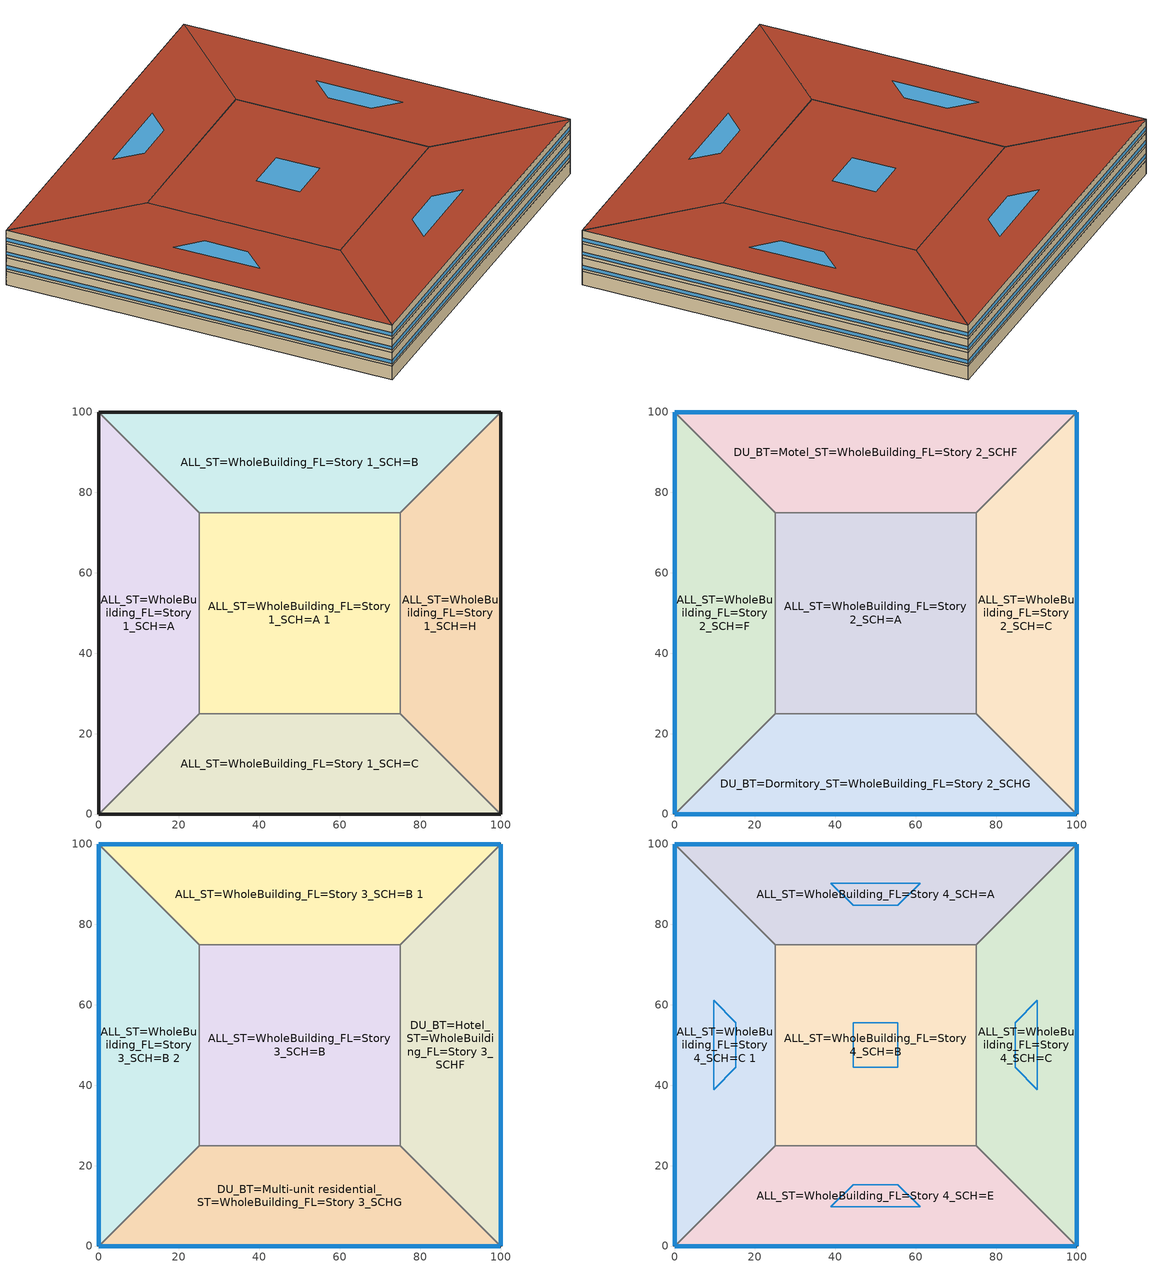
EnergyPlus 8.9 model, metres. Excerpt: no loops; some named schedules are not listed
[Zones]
ALL_ST=WholeBuilding_FL=Story 1_SCH=A
 floor ground (BTAP-Grnd-Floor-Mass:U-0.757): 0,0 0,100 25,75 25,25 z0
 wall ground (BTAP-Grnd-Wall-Mass:U-0.284): 0,100 0,0 z0:3.8
 wall to ALL_ST=WholeBuilding_FL=Story 1_SCH=B (BTAP-Int-Wall): 25,75 0,100 z0:3.8
 wall to ALL_ST=WholeBuilding_FL=Story 1_SCH=A 1 (BTAP-Int-Wall): 25,25 25,75 z0:3.8
 wall to ALL_ST=WholeBuilding_FL=Story 1_SCH=C (BTAP-Int-Wall): 0,0 25,25 z0:3.8
ALL_ST=WholeBuilding_FL=Story 1_SCH=A 1
 floor ground (BTAP-Grnd-Floor-Mass:U-0.757): 25,25 25,75 75,75 75,25 z0
 wall to ALL_ST=WholeBuilding_FL=Story 1_SCH=B (BTAP-Int-Wall): 75,75 25,75 z0:3.8
 wall to ALL_ST=WholeBuilding_FL=Story 1_SCH=H (BTAP-Int-Wall): 75,25 75,75 z0:3.8
 wall to ALL_ST=WholeBuilding_FL=Story 1_SCH=C (BTAP-Int-Wall): 25,25 75,25 z0:3.8
ALL_ST=WholeBuilding_FL=Story 1_SCH=B
 floor ground (BTAP-Grnd-Floor-Mass:U-0.757): 0,100 100,100 75,75 25,75 z0
 wall ground (BTAP-Grnd-Wall-Mass:U-0.284): 100,100 0,100 z0:3.8
 wall to ALL_ST=WholeBuilding_FL=Story 1_SCH=H (BTAP-Int-Wall): 75,75 100,100 z0:3.8
ALL_ST=WholeBuilding_FL=Story 1_SCH=C
 floor ground (BTAP-Grnd-Floor-Mass:U-0.757): 100,0 0,0 25,25 75,25 z0
 wall ground (BTAP-Grnd-Wall-Mass:U-0.284): 0,0 100,0 z0:3.8
 wall to ALL_ST=WholeBuilding_FL=Story 1_SCH=H (BTAP-Int-Wall): 100,0 75,25 z0:3.8
ALL_ST=WholeBuilding_FL=Story 1_SCH=H
 floor ground (BTAP-Grnd-Floor-Mass:U-0.757): 100,100 100,0 75,25 75,75 z0
 wall ground (BTAP-Grnd-Wall-Mass:U-0.284): 100,0 100,100 z0:3.8
ALL_ST=WholeBuilding_FL=Story 2_SCH=A
 floor to ALL_ST=WholeBuilding_FL=Story 1_SCH=A 1 (BTAP-Int-Floor): 25,25 25,75 75,75 75,25 z3.8
 wall to ALL_ST=WholeBuilding_FL=Story 2_SCH=F (BTAP-Int-Wall): 25,75 25,25 z3.8:7.6
 wall to DU_BT=Motel_ST=WholeBuilding_FL=Story 2_SCHF (BTAP-Int-Wall): 75,75 25,75 z3.8:7.6
 wall to ALL_ST=WholeBuilding_FL=Story 2_SCH=C (BTAP-Int-Wall): 75,25 75,75 z3.8:7.6
 wall to DU_BT=Dormitory_ST=WholeBuilding_FL=Story 2_SCHG (BTAP-Int-Wall): 25,25 75,25 z3.8:7.6
ALL_ST=WholeBuilding_FL=Story 2_SCH=C
 floor to ALL_ST=WholeBuilding_FL=Story 1_SCH=H (BTAP-Int-Floor): 100,100 100,0 75,25 75,75 z3.8
 wall outside (BTAP-Ext-Wall-Mass:U-0.21): 100,0 100,100 z3.8:7.6
 wall to DU_BT=Dormitory_ST=WholeBuilding_FL=Story 2_SCHG (BTAP-Int-Wall): 75,25 100,0 z3.8:7.6
 wall to DU_BT=Motel_ST=WholeBuilding_FL=Story 2_SCHF (BTAP-Int-Wall): 100,100 75,75 z3.8:7.6
 window (BTAP-Ext-FixedWindow:U=0.220 SHGC=0.600): 100,0.03 100,99.97 z4.56:5.51
ALL_ST=WholeBuilding_FL=Story 2_SCH=F
 floor to ALL_ST=WholeBuilding_FL=Story 1_SCH=A (BTAP-Int-Floor): 0,0 0,100 25,75 25,25 z3.8
 wall outside (BTAP-Ext-Wall-Mass:U-0.21): 0,100 0,0 z3.8:7.6
 wall to DU_BT=Motel_ST=WholeBuilding_FL=Story 2_SCHF (BTAP-Int-Wall): 25,75 0,100 z3.8:7.6
 wall to DU_BT=Dormitory_ST=WholeBuilding_FL=Story 2_SCHG (BTAP-Int-Wall): 0,0 25,25 z3.8:7.6
 window (BTAP-Ext-FixedWindow:U=0.220 SHGC=0.600): 0,99.97 0,0.03 z4.56:5.51
DU_BT=Dormitory_ST=WholeBuilding_FL=Story 2_SCHG
 floor to ALL_ST=WholeBuilding_FL=Story 1_SCH=C (BTAP-Int-Floor): 100,0 0,0 25,25 75,25 z3.8
 wall outside (BTAP-Ext-Wall-Mass:U-0.21): 0,0 100,0 z3.8:7.6
 window (BTAP-Ext-FixedWindow:U=0.220 SHGC=0.600): 0.03,0 99.97,0 z4.56:5.51
DU_BT=Motel_ST=WholeBuilding_FL=Story 2_SCHF
 floor to ALL_ST=WholeBuilding_FL=Story 1_SCH=B (BTAP-Int-Floor): 0,100 100,100 75,75 25,75 z3.8
 wall outside (BTAP-Ext-Wall-Mass:U-0.21): 100,100 0,100 z3.8:7.6
 window (BTAP-Ext-FixedWindow:U=0.220 SHGC=0.600): 99.97,100 0.03,100 z4.56:5.51
ALL_ST=WholeBuilding_FL=Story 3_SCH=B
 floor to ALL_ST=WholeBuilding_FL=Story 2_SCH=A (BTAP-Int-Floor): 25,25 25,75 75,75 75,25 z7.6
 wall to ALL_ST=WholeBuilding_FL=Story 3_SCH=B 2 (BTAP-Int-Wall): 25,75 25,25 z7.6:11.4
 wall to ALL_ST=WholeBuilding_FL=Story 3_SCH=B 1 (BTAP-Int-Wall): 75,75 25,75 z7.6:11.4
 wall to DU_BT=Hotel_ST=WholeBuilding_FL=Story 3_SCHF (BTAP-Int-Wall): 75,25 75,75 z7.6:11.4
 wall to DU_BT=Multi-unit residential_ST=WholeBuilding_FL=Story 3_SCHG (BTAP-Int-Wall): 25,25 75,25 z7.6:11.4
ALL_ST=WholeBuilding_FL=Story 3_SCH=B 1
 floor to DU_BT=Motel_ST=WholeBuilding_FL=Story 2_SCHF (BTAP-Int-Floor): 0,100 100,100 75,75 25,75 z7.6
 wall outside (BTAP-Ext-Wall-Mass:U-0.21): 100,100 0,100 z7.6:11.4
 wall to DU_BT=Hotel_ST=WholeBuilding_FL=Story 3_SCHF (BTAP-Int-Wall): 75,75 100,100 z7.6:11.4
 wall to ALL_ST=WholeBuilding_FL=Story 3_SCH=B 2 (BTAP-Int-Wall): 0,100 25,75 z7.6:11.4
 window (BTAP-Ext-FixedWindow:U=0.220 SHGC=0.600): 99.97,100 0.03,100 z8.36:9.31
ALL_ST=WholeBuilding_FL=Story 3_SCH=B 2
 floor to ALL_ST=WholeBuilding_FL=Story 2_SCH=F (BTAP-Int-Floor): 0,0 0,100 25,75 25,25 z7.6
 wall outside (BTAP-Ext-Wall-Mass:U-0.21): 0,100 0,0 z7.6:11.4
 wall to DU_BT=Multi-unit residential_ST=WholeBuilding_FL=Story 3_SCHG (BTAP-Int-Wall): 0,0 25,25 z7.6:11.4
 window (BTAP-Ext-FixedWindow:U=0.220 SHGC=0.600): 0,99.97 0,0.03 z8.36:9.31
DU_BT=Hotel_ST=WholeBuilding_FL=Story 3_SCHF
 floor to ALL_ST=WholeBuilding_FL=Story 2_SCH=C (BTAP-Int-Floor): 100,100 100,0 75,25 75,75 z7.6
 wall outside (BTAP-Ext-Wall-Mass:U-0.21): 100,0 100,100 z7.6:11.4
 wall to DU_BT=Multi-unit residential_ST=WholeBuilding_FL=Story 3_SCHG (BTAP-Int-Wall): 75,25 100,0 z7.6:11.4
 window (BTAP-Ext-FixedWindow:U=0.220 SHGC=0.600): 100,0.03 100,99.97 z8.36:9.31
DU_BT=Multi-unit residential_ST=WholeBuilding_FL=Story 3_SCHG
 floor to DU_BT=Dormitory_ST=WholeBuilding_FL=Story 2_SCHG (BTAP-Int-Floor): 100,0 0,0 25,25 75,25 z7.6
 wall outside (BTAP-Ext-Wall-Mass:U-0.21): 0,0 100,0 z7.6:11.4
 window (BTAP-Ext-FixedWindow:U=0.220 SHGC=0.600): 0.03,0 99.97,0 z8.36:9.31
ALL_ST=WholeBuilding_FL=Story 4_SCH=A
 floor to ALL_ST=WholeBuilding_FL=Story 3_SCH=B 1 (BTAP-Int-Floor): 0,100 100,100 75,75 25,75 z11.4
 wall outside (BTAP-Ext-Wall-Mass:U-0.21): 100,100 0,100 z11.4:15.2
 wall to ALL_ST=WholeBuilding_FL=Story 4_SCH=B (BTAP-Int-Wall): 25,75 75,75 z11.4:15.2
 wall to ALL_ST=WholeBuilding_FL=Story 4_SCH=C 1 (BTAP-Int-Wall): 0,100 25,75 z11.4:15.2
 wall to ALL_ST=WholeBuilding_FL=Story 4_SCH=C (BTAP-Int-Wall): 75,75 100,100 z11.4:15.2
 window (BTAP-Ext-FixedWindow:U=0.220 SHGC=0.600): 99.97,100 0.03,100 z12.16:13.11
 roof outside (BTAP-Ext-Roof-Metal:U-0.162): 25,75 75,75 100,100 0,100 z15.2
 skylight (BTAP-Ext-Skylights:U=0.220 SHGC=0.600): 44.41,84.7 55.59,84.7 61.18,90.3 38.82,90.3 z15.2
ALL_ST=WholeBuilding_FL=Story 4_SCH=B
 floor to ALL_ST=WholeBuilding_FL=Story 3_SCH=B (BTAP-Int-Floor): 25,25 25,75 75,75 75,25 z11.4
 wall to ALL_ST=WholeBuilding_FL=Story 4_SCH=C 1 (BTAP-Int-Wall): 25,75 25,25 z11.4:15.2
 wall to ALL_ST=WholeBuilding_FL=Story 4_SCH=C (BTAP-Int-Wall): 75,25 75,75 z11.4:15.2
 wall to ALL_ST=WholeBuilding_FL=Story 4_SCH=E (BTAP-Int-Wall): 25,25 75,25 z11.4:15.2
 roof outside (BTAP-Ext-Roof-Metal:U-0.162): 75,25 75,75 25,75 25,25 z15.2
 skylight (BTAP-Ext-Skylights:U=0.220 SHGC=0.600): 55.59,44.41 55.59,55.59 44.41,55.59 44.41,44.41 z15.2
ALL_ST=WholeBuilding_FL=Story 4_SCH=C
 floor to DU_BT=Hotel_ST=WholeBuilding_FL=Story 3_SCHF (BTAP-Int-Floor): 100,100 100,0 75,25 75,75 z11.4
 wall outside (BTAP-Ext-Wall-Mass:U-0.21): 100,0 100,100 z11.4:15.2
 wall to ALL_ST=WholeBuilding_FL=Story 4_SCH=E (BTAP-Int-Wall): 75,25 100,0 z11.4:15.2
 window (BTAP-Ext-FixedWindow:U=0.220 SHGC=0.600): 100,0.03 100,99.97 z12.16:13.11
 roof outside (BTAP-Ext-Roof-Metal:U-0.162): 75,75 75,25 100,0 100,100 z15.2
 skylight (BTAP-Ext-Skylights:U=0.220 SHGC=0.600): 84.7,55.59 84.7,44.41 90.3,38.82 90.3,61.18 z15.2
ALL_ST=WholeBuilding_FL=Story 4_SCH=C 1
 floor to ALL_ST=WholeBuilding_FL=Story 3_SCH=B 2 (BTAP-Int-Floor): 0,0 0,100 25,75 25,25 z11.4
 wall outside (BTAP-Ext-Wall-Mass:U-0.21): 0,100 0,0 z11.4:15.2
 wall to ALL_ST=WholeBuilding_FL=Story 4_SCH=E (BTAP-Int-Wall): 0,0 25,25 z11.4:15.2
 window (BTAP-Ext-FixedWindow:U=0.220 SHGC=0.600): 0,99.97 0,0.03 z12.16:13.11
 roof outside (BTAP-Ext-Roof-Metal:U-0.162): 25,25 25,75 0,100 0,0 z15.2
 skylight (BTAP-Ext-Skylights:U=0.220 SHGC=0.600): 15.3,44.41 15.3,55.59 9.7,61.18 9.7,38.82 z15.2
ALL_ST=WholeBuilding_FL=Story 4_SCH=E
 floor to DU_BT=Multi-unit residential_ST=WholeBuilding_FL=Story 3_SCHG (BTAP-Int-Floor): 100,0 0,0 25,25 75,25 z11.4
 wall outside (BTAP-Ext-Wall-Mass:U-0.21): 0,0 100,0 z11.4:15.2
 window (BTAP-Ext-FixedWindow:U=0.220 SHGC=0.600): 0.03,0 99.97,0 z12.16:13.11
 roof outside (BTAP-Ext-Roof-Metal:U-0.162): 75,25 25,25 0,0 100,0 z15.2
 skylight (BTAP-Ext-Skylights:U=0.220 SHGC=0.600): 55.59,15.3 44.41,15.3 38.82,9.7 61.18,9.7 z15.2
[Building]
Building 1
[Site:Location]
Fort McMurray AP_AB_CAN: Latitude {deg}=56.653; Longitude {deg}=-111.223; Time Zone {hr}=-7; Elevation {m}=369.1
[Site:GroundTemperature:BuildingSurface]
19.527, 19.502, 19.536, 19.598, 20.002, 21.64, 22.225, 22.375, 21.449, 20.121, 19.802, 19.633
[Site:WaterMainsTemperature]
Calculation Method=Correlation; Annual Average Outdoor Air Temperature {C}=1.875; Maximum Difference In Monthly Average Outdoor Air Temperatures {deltaC}=34.4
[SizingPeriod:DesignDay] Day of Month=21; Dry-Bulb Temperature Range Modifier Type=DefaultMultipliers; Humidity Condition Type=Wetbulb; Barometric Pressure {Pa}=96969; Rain Indicator=No; Snow Indicator=No; Daylight Saving Time Indicator=No
Name | Month | Day Type | Maximum Dry-Bulb Temperature {C} | Daily Dry-Bulb Temperature Range {deltaC} | Wetbulb or DewPoint at Maximum Dry-Bulb {C} | Wind Speed {m/s} | Wind Direction {deg} | Solar Model Indicator | ASHRAE Clear Sky Optical Depth for Beam Irradiance (taub) | ASHRAE Clear Sky Optical Depth for Diffuse Irradiance (taud) | Sky Clearness
Fort McMurray AP Ann Clg .4% Condns DB=>MWB | 7 | SummerDesignDay | 28.9 | 12.4 | 17.8 | 3.7 | 250 | ASHRAETau | 0.377 | 2.403
Fort McMurray AP Ann Htg 99.6% Condns DB | 1 | WinterDesignDay | -36.2 | 0 | -36.2 | 1 | 90 | ASHRAEClearSky |  |  | 0
[Material] Thermal Absorptance=0.9
Name | Roughness | Thickness {m} | Conductivity {W/m-K} | Density {kg/m3} | Specific Heat {J/kg-K} | Solar Absorptance | Visible Absorptance
1/2IN Gypsum 1 | Smooth | 0.0127 | 0.16 | 784.9 | 830 | 0.4 | 0.4
100mm Normalweight concrete floor 1 | MediumSmooth | 0.1016 | 2.31 | 2322 | 832 | 0.7 | 0.7
1IN Stucco 1 | Smooth | 0.0253 | 0.6918 | 1858 | 837 | 0.7 | 0.92
6 in. Normalweight Concrete Floor 1; 6 in. Normalweight Concrete Floor 2 | MediumRough | 0.1524 | 2.31 | 2322 | 832 | 0.7 | 0.7
8IN CONCRETE HW RefBldg 1 | Rough | 0.2032 | 1.311 | 2240 | 836.8 | 0.7 | 0.7
G01 13mm gypsum board 1 | Smooth | 0.0127 | 0.16 | 800 | 1090 | 0.7 | 0.5
Metal Roof Surface 1 | Smooth | 0.0008 | 45.28 | 7824 | 500 | 0.7 | 0.7
[Material:NoMass] Roughness=Smooth; Thermal Absorptance=0.9; Solar Absorptance=0.7
Name | Thermal Resistance {m2-K/W} | Visible Absorptance
Typical Carpet Pad | 0.21648 | 0.8
Typical Carpet Pad 2 | 1.25503 | 0.8
Typical Carpet Pad 3 | 3.45515 | 0.8
Typical Insulation 2 | 4.49096 | 0.7
Typical Insulation 3 | 6.17282 | 0.7
[WindowMaterial:SimpleGlazingSystem]
SimpleGlazing:U=0.220 SHGC=0.600: U-Factor {W/m2-K}=2.2; Solar Heat Gain Coefficient=0.6; Visible Transmittance=0.21
[Construction]
BTAP-Ext-FixedWindow:U=0.220 SHGC=0.600; BTAP-Ext-Skylights:U=0.220 SHGC=0.600: SimpleGlazing:U=0.220 SHGC=0.600
BTAP-Ext-Roof-Metal:U-0.162: Metal Roof Surface 1, Typical Insulation 3
BTAP-Ext-Wall-Mass:U-0.21: 1IN Stucco 1, 8IN CONCRETE HW RefBldg 1, Typical Insulation 2, 1/2IN Gypsum 1
BTAP-Grnd-Floor-Mass:U-0.757: 6 in. Normalweight Concrete Floor 1, Typical Carpet Pad 2
BTAP-Grnd-Wall-Mass:U-0.284: 6 in. Normalweight Concrete Floor 2, Typical Carpet Pad 3
BTAP-Int-Floor: 100mm Normalweight concrete floor 1, Typical Carpet Pad
BTAP-Int-Wall: G01 13mm gypsum board 1, G01 13mm gypsum board 1
[Zone]
ALL_ST=WholeBuilding_FL=Story 1_SCH=A; ALL_ST=WholeBuilding_FL=Story 1_SCH=A 1; ALL_ST=WholeBuilding_FL=Story 1_SCH=B; ALL_ST=WholeBuilding_FL=Story 1_SCH=C; ALL_ST=WholeBuilding_FL=Story 1_SCH=H; ALL_ST=WholeBuilding_FL=Story 2_SCH=A; ALL_ST=WholeBuilding_FL=Story 2_SCH=C; ALL_ST=WholeBuilding_FL=Story 2_SCH=F; ALL_ST=WholeBuilding_FL=Story 3_SCH=B; ALL_ST=WholeBuilding_FL=Story 3_SCH=B 1; ALL_ST=WholeBuilding_FL=Story 3_SCH=B 2; ALL_ST=WholeBuilding_FL=Story 4_SCH=A; ALL_ST=WholeBuilding_FL=Story 4_SCH=B; ALL_ST=WholeBuilding_FL=Story 4_SCH=C; ALL_ST=WholeBuilding_FL=Story 4_SCH=C 1; ALL_ST=WholeBuilding_FL=Story 4_SCH=E; DU_BT=Dormitory_ST=WholeBuilding_FL=Story 2_SCHG; DU_BT=Hotel_ST=WholeBuilding_FL=Story 3_SCHF; DU_BT=Motel_ST=WholeBuilding_FL=Story 2_SCHF; DU_BT=Multi-unit residential_ST=WholeBuilding_FL=Story 3_SCHG
[ZoneInfiltration:DesignFlowRate] Schedule=Always On Discrete; Design Flow Rate Calculation Method=Flow/ExteriorArea; Flow per Exterior Surface Area {m3/s-m2}=0.00025; Constant Term Coefficient=0; Temperature Term Coefficient=0; Velocity Term Coefficient=0.224; Velocity Squared Term Coefficient=0
Name | Zone or ZoneList
WholeBuilding-Museum Infiltration | ALL_ST=WholeBuilding_FL=Story 2_SCH=C
WholeBuilding-Fire station Infiltration | ALL_ST=WholeBuilding_FL=Story 2_SCH=F
WholeBuilding-Dining - cafeteria Infiltration | ALL_ST=WholeBuilding_FL=Story 3_SCH=B 1
WholeBuilding-Dining - family Infiltration | ALL_ST=WholeBuilding_FL=Story 3_SCH=B 2
WholeBuilding-Courthouse Infiltration | ALL_ST=WholeBuilding_FL=Story 4_SCH=A
WholeBuilding-Gymnasium Infiltration | ALL_ST=WholeBuilding_FL=Story 4_SCH=B
WholeBuilding-Convention centre Infiltration | ALL_ST=WholeBuilding_FL=Story 4_SCH=C
WholeBuilding-Motion picture theatre Infiltration | ALL_ST=WholeBuilding_FL=Story 4_SCH=C 1
WholeBuilding-Automotive facility Infiltration | ALL_ST=WholeBuilding_FL=Story 4_SCH=E
WholeBuilding-Dormitory Infiltration | DU_BT=Dormitory_ST=WholeBuilding_FL=Story 2_SCHG
WholeBuilding-Hotel Infiltration | DU_BT=Hotel_ST=WholeBuilding_FL=Story 3_SCHF
WholeBuilding-Motel Infiltration | DU_BT=Motel_ST=WholeBuilding_FL=Story 2_SCHF
WholeBuilding-Multi-unit residential Infiltration | DU_BT=Multi-unit residential_ST=WholeBuilding_FL=Story 3_SCHG
[AvailabilityManager:NightCycle] Applicability Schedule=Always On Discrete; Control Type=CycleOnAny; Thermostat Tolerance {deltaC}=1; Cycling Run Time Control Type=FixedRunTime; Cycling Run Time {s}=3600
Name | Fan Schedule
Availability Manager Night Cycle 1 | Sys_1_Make-up air unit Occ Sch
Availability Manager Night Cycle 2 | Sys_1_Make-up air unit 1 Occ Sch
Availability Manager Night Cycle 3 | Sys_1_Make-up air unit 2 Occ Sch
Availability Manager Night Cycle 4 | Sys_2_Make-up air unit Occ Sch
Availability Manager Night Cycle 5 | Sys_2_Make-up air unit 1 Occ Sch
Availability Manager Night Cycle 6 | Sys_3_PSZ ALL_ST=WholeBuilding_FL=Story 1_SCH=A 1 Occ Sch
Availability Manager Night Cycle 7 | Sys_3_PSZ ALL_ST=WholeBuilding_FL=Story 1_SCH=H Occ Sch
Availability Manager Night Cycle 8 | Sys_3_PSZ ALL_ST=WholeBuilding_FL=Story 3_SCH=B Occ Sch
Availability Manager Night Cycle 9 | Sys_3_PSZ ALL_ST=WholeBuilding_FL=Story 3_SCH=B 1 Occ Sch
Availability Manager Night Cycle 10 | Sys_3_PSZ ALL_ST=WholeBuilding_FL=Story 3_SCH=B 2 Occ Sch
Availability Manager Night Cycle 11 | Sys_3_PSZ ALL_ST=WholeBuilding_FL=Story 4_SCH=A Occ Sch
Availability Manager Night Cycle 12 | Sys_3_PSZ ALL_ST=WholeBuilding_FL=Story 4_SCH=C Occ Sch
Availability Manager Night Cycle 13 | Sys_3_PSZ ALL_ST=WholeBuilding_FL=Story 4_SCH=C 1 Occ Sch
Availability Manager Night Cycle 14 | Sys_3_PSZ DU_BT=Dormitory_ST=WholeBuilding_FL=Story 2_SCHG Occ Sch
Availability Manager Night Cycle 15 | Sys_4_PSZ_ALL_ST=WholeBuilding_FL=Story 2_SCH=F Occ Sch
Availability Manager Night Cycle 16 | Sys_4_PSZ_ALL_ST=WholeBuilding_FL=Story 4_SCH=E Occ Sch
Availability Manager Night Cycle 17 | Sys_6_VAV with Reheat Occ Sch
Availability Manager Night Cycle 18 | Sys_6_VAV with Reheat 1 Occ Sch
Availability Manager Night Cycle 19 | Sys_6_VAV with Reheat 2 Occ Sch
[AvailabilityManager:Scheduled] Schedule=Always On Discrete
Air Loop HVAC Outdoor Air System 2 Availability Manager; Air Loop HVAC Outdoor Air System 3 Availability Manager; Air Loop HVAC Outdoor Air System 4 Availability Manager; Air Loop HVAC Outdoor Air System 18 Availability Manager; Air Loop HVAC Outdoor Air System 19 Availability Manager; Air Loop HVAC Outdoor Air System 13 Availability Manager; Air Loop HVAC Outdoor Air System 12 Availability Manager; Air Loop HVAC Outdoor Air System 9 Availability Manager; Air Loop HVAC Outdoor Air System 10 Availability Manager; Air Loop HVAC Outdoor Air System 11 Availability Manager; Air Loop HVAC Outdoor Air System 8 Availability Manager; Air Loop HVAC Outdoor Air System 7 Availability Manager; Air Loop HVAC Outdoor Air System 14 Availability Manager; Air Loop HVAC Outdoor Air System 1 Availability Manager; Air Loop HVAC Outdoor Air System 6 Availability Manager; Air Loop HVAC Outdoor Air System 5 Availability Manager; Air Loop HVAC Outdoor Air System 15 Availability Manager; Air Loop HVAC Outdoor Air System 16 Availability Manager; Air Loop HVAC Outdoor Air System 17 Availability Manager
[Schedule:Day:Interval]
Sys_3_PSZ ALL_ST=WholeBuilding_FL=Story 1_SCH=A 1 Occ Sch Sunday; Sys_3_PSZ ALL_ST=WholeBuilding_FL=Story 1_SCH=A 1 Occ Sch Saturday; Sys_3_PSZ ALL_ST=WholeBuilding_FL=Story 4_SCH=A Occ Sch Sunday; Sys_3_PSZ ALL_ST=WholeBuilding_FL=Story 4_SCH=A Occ Sch Saturday: No, 24:00, 0
Sys_3_PSZ ALL_ST=WholeBuilding_FL=Story 1_SCH=A 1 Occ Sch Monday; Sys_3_PSZ ALL_ST=WholeBuilding_FL=Story 1_SCH=A 1 Occ Sch Tuesday; Sys_3_PSZ ALL_ST=WholeBuilding_FL=Story 1_SCH=A 1 Occ Sch Wednesday; Sys_3_PSZ ALL_ST=WholeBuilding_FL=Story 1_SCH=A 1 Occ Sch Thursday; Sys_3_PSZ ALL_ST=WholeBuilding_FL=Story 1_SCH=A 1 Occ Sch Friday; Sys_3_PSZ ALL_ST=WholeBuilding_FL=Story 4_SCH=A Occ Sch Monday; Sys_3_PSZ ALL_ST=WholeBuilding_FL=Story 4_SCH=A Occ Sch Tuesday; Sys_3_PSZ ALL_ST=WholeBuilding_FL=Story 4_SCH=A Occ Sch Wednesday; Sys_3_PSZ ALL_ST=WholeBuilding_FL=Story 4_SCH=A Occ Sch Thursday; Sys_3_PSZ ALL_ST=WholeBuilding_FL=Story 4_SCH=A Occ Sch Friday: No, 08:00, 0, 19:00, 1, 24:00, 0
Sys_3_PSZ ALL_ST=WholeBuilding_FL=Story 1_SCH=A 1 Occ Sch Default; Sys_3_PSZ ALL_ST=WholeBuilding_FL=Story 1_SCH=A 1 Occ Sch Summer Design Day; Sys_3_PSZ ALL_ST=WholeBuilding_FL=Story 1_SCH=A 1 Occ Sch Winter Design Day; Sys_2_Make-up air unit Occ Sch Default; Sys_2_Make-up air unit Occ Sch Summer Design Day; Sys_2_Make-up air unit Occ Sch Winter Design Day; Sys_3_PSZ ALL_ST=WholeBuilding_FL=Story 1_SCH=H Occ Sch Sunday; Sys_3_PSZ ALL_ST=WholeBuilding_FL=Story 1_SCH=H Occ Sch Monday; Sys_3_PSZ ALL_ST=WholeBuilding_FL=Story 1_SCH=H Occ Sch Tuesday; Sys_3_PSZ ALL_ST=WholeBuilding_FL=Story 1_SCH=H Occ Sch Wednesday; Sys_3_PSZ ALL_ST=WholeBuilding_FL=Story 1_SCH=H Occ Sch Thursday; Sys_3_PSZ ALL_ST=WholeBuilding_FL=Story 1_SCH=H Occ Sch Friday; Sys_3_PSZ ALL_ST=WholeBuilding_FL=Story 1_SCH=H Occ Sch Saturday; Sys_3_PSZ ALL_ST=WholeBuilding_FL=Story 1_SCH=H Occ Sch Default; Sys_3_PSZ ALL_ST=WholeBuilding_FL=Story 1_SCH=H Occ Sch Summer Design Day; Sys_3_PSZ ALL_ST=WholeBuilding_FL=Story 1_SCH=H Occ Sch Winter Design Day; Sys_2_Make-up air unit 1 Occ Sch Default; Sys_2_Make-up air unit 1 Occ Sch Summer Design Day; Sys_2_Make-up air unit 1 Occ Sch Winter Design Day; Sys_3_PSZ ALL_ST=WholeBuilding_FL=Story 3_SCH=B Occ Sch Default; Sys_3_PSZ ALL_ST=WholeBuilding_FL=Story 3_SCH=B Occ Sch Summer Design Day; Sys_3_PSZ ALL_ST=WholeBuilding_FL=Story 3_SCH=B Occ Sch Winter Design Day; Sys_3_PSZ ALL_ST=WholeBuilding_FL=Story 3_SCH=B 1 Occ Sch Default; Sys_3_PSZ ALL_ST=WholeBuilding_FL=Story 3_SCH=B 1 Occ Sch Summer Design Day; Sys_3_PSZ ALL_ST=WholeBuilding_FL=Story 3_SCH=B 1 Occ Sch Winter Design Day; Sys_3_PSZ ALL_ST=WholeBuilding_FL=Story 3_SCH=B 2 Occ Sch Default; Sys_3_PSZ ALL_ST=WholeBuilding_FL=Story 3_SCH=B 2 Occ Sch Summer Design Day; Sys_3_PSZ ALL_ST=WholeBuilding_FL=Story 3_SCH=B 2 Occ Sch Winter Design Day; Sys_3_PSZ ALL_ST=WholeBuilding_FL=Story 4_SCH=A Occ Sch Default; Sys_3_PSZ ALL_ST=WholeBuilding_FL=Story 4_SCH=A Occ Sch Summer Design Day; Sys_3_PSZ ALL_ST=WholeBuilding_FL=Story 4_SCH=A Occ Sch Winter Design Day; Sys_1_Make-up air unit Occ Sch Sunday; Sys_1_Make-up air unit Occ Sch Monday; Sys_1_Make-up air unit Occ Sch Tuesday; Sys_1_Make-up air unit Occ Sch Wednesday; Sys_1_Make-up air unit Occ Sch Thursday; Sys_1_Make-up air unit Occ Sch Friday; Sys_1_Make-up air unit Occ Sch Saturday; Sys_1_Make-up air unit Occ Sch Default; Sys_1_Make-up air unit Occ Sch Summer Design Day; Sys_1_Make-up air unit Occ Sch Winter Design Day; Sys_1_Make-up air unit 1 Occ Sch Sunday; Sys_1_Make-up air unit 1 Occ Sch Monday; Sys_1_Make-up air unit 1 Occ Sch Tuesday; Sys_1_Make-up air unit 1 Occ Sch Wednesday; Sys_1_Make-up air unit 1 Occ Sch Thursday; Sys_1_Make-up air unit 1 Occ Sch Friday; Sys_1_Make-up air unit 1 Occ Sch Saturday; Sys_1_Make-up air unit 1 Occ Sch Default; Sys_1_Make-up air unit 1 Occ Sch Summer Design Day; Sys_1_Make-up air unit 1 Occ Sch Winter Design Day; Sys_1_Make-up air unit 2 Occ Sch Sunday; Sys_1_Make-up air unit 2 Occ Sch Monday; Sys_1_Make-up air unit 2 Occ Sch Tuesday; Sys_1_Make-up air unit 2 Occ Sch Wednesday; Sys_1_Make-up air unit 2 Occ Sch Thursday; Sys_1_Make-up air unit 2 Occ Sch Friday; Sys_1_Make-up air unit 2 Occ Sch Saturday; Sys_1_Make-up air unit 2 Occ Sch Default; Sys_1_Make-up air unit 2 Occ Sch Summer Design Day; Sys_1_Make-up air unit 2 Occ Sch Winter Design Day: No, 24:00, 1
Sys_2_Make-up air unit Occ Sch Sunday; Sys_2_Make-up air unit 1 Occ Sch Sunday; Sys_3_PSZ ALL_ST=WholeBuilding_FL=Story 4_SCH=C Occ Sch Sunday: No, 11:00, 0, 19:00, 1, 24:00, 0
Sys_2_Make-up air unit Occ Sch Monday; Sys_2_Make-up air unit Occ Sch Tuesday; Sys_2_Make-up air unit Occ Sch Wednesday; Sys_2_Make-up air unit Occ Sch Thursday; Sys_2_Make-up air unit Occ Sch Friday; Sys_2_Make-up air unit Occ Sch Saturday; Sys_2_Make-up air unit 1 Occ Sch Monday; Sys_2_Make-up air unit 1 Occ Sch Tuesday; Sys_2_Make-up air unit 1 Occ Sch Wednesday; Sys_2_Make-up air unit 1 Occ Sch Thursday; Sys_2_Make-up air unit 1 Occ Sch Friday; Sys_2_Make-up air unit 1 Occ Sch Saturday; Sys_3_PSZ ALL_ST=WholeBuilding_FL=Story 4_SCH=C Occ Sch Monday; Sys_3_PSZ ALL_ST=WholeBuilding_FL=Story 4_SCH=C Occ Sch Tuesday; Sys_3_PSZ ALL_ST=WholeBuilding_FL=Story 4_SCH=C Occ Sch Wednesday; Sys_3_PSZ ALL_ST=WholeBuilding_FL=Story 4_SCH=C Occ Sch Thursday; Sys_3_PSZ ALL_ST=WholeBuilding_FL=Story 4_SCH=C Occ Sch Friday: No, 09:00, 0, 21:00, 1, 24:00, 0
Sys_3_PSZ ALL_ST=WholeBuilding_FL=Story 3_SCH=B Occ Sch Sunday; Sys_3_PSZ ALL_ST=WholeBuilding_FL=Story 3_SCH=B 1 Occ Sch Sunday; Sys_3_PSZ ALL_ST=WholeBuilding_FL=Story 3_SCH=B 2 Occ Sch Sunday: No, 01:00, 0, 02:00, 1, 11:00, 0, 23:00, 1, 24:00, 0
Sys_3_PSZ ALL_ST=WholeBuilding_FL=Story 3_SCH=B Occ Sch Monday; Sys_3_PSZ ALL_ST=WholeBuilding_FL=Story 3_SCH=B Occ Sch Tuesday; Sys_3_PSZ ALL_ST=WholeBuilding_FL=Story 3_SCH=B Occ Sch Wednesday; Sys_3_PSZ ALL_ST=WholeBuilding_FL=Story 3_SCH=B Occ Sch Thursday; Sys_3_PSZ ALL_ST=WholeBuilding_FL=Story 3_SCH=B Occ Sch Friday; Sys_3_PSZ ALL_ST=WholeBuilding_FL=Story 3_SCH=B 1 Occ Sch Monday; Sys_3_PSZ ALL_ST=WholeBuilding_FL=Story 3_SCH=B 1 Occ Sch Tuesday; Sys_3_PSZ ALL_ST=WholeBuilding_FL=Story 3_SCH=B 1 Occ Sch Wednesday; Sys_3_PSZ ALL_ST=WholeBuilding_FL=Story 3_SCH=B 1 Occ Sch Thursday; Sys_3_PSZ ALL_ST=WholeBuilding_FL=Story 3_SCH=B 1 Occ Sch Friday; Sys_3_PSZ ALL_ST=WholeBuilding_FL=Story 3_SCH=B 2 Occ Sch Monday; Sys_3_PSZ ALL_ST=WholeBuilding_FL=Story 3_SCH=B 2 Occ Sch Tuesday; Sys_3_PSZ ALL_ST=WholeBuilding_FL=Story 3_SCH=B 2 Occ Sch Wednesday; Sys_3_PSZ ALL_ST=WholeBuilding_FL=Story 3_SCH=B 2 Occ Sch Thursday; Sys_3_PSZ ALL_ST=WholeBuilding_FL=Story 3_SCH=B 2 Occ Sch Friday: No, 01:00, 1, 10:00, 0, 24:00, 1
Sys_3_PSZ ALL_ST=WholeBuilding_FL=Story 3_SCH=B Occ Sch Saturday; Sys_3_PSZ ALL_ST=WholeBuilding_FL=Story 3_SCH=B 1 Occ Sch Saturday; Sys_3_PSZ ALL_ST=WholeBuilding_FL=Story 3_SCH=B 2 Occ Sch Saturday: No, 02:00, 1, 10:00, 0, 24:00, 1
[Schedule:Week:Daily]
Sys_6_VAV with Reheat Occ Sch Week Rule - Jan1-Dec31: Sys_6_VAV with Reheat Occ Sch Sunday, Sys_6_VAV with Reheat Occ Sch Monday, Sys_6_VAV with Reheat Occ Sch Tuesday, Sys_6_VAV with Reheat Occ Sch Wednesday, Sys_6_VAV with Reheat Occ Sch Thursday, Sys_6_VAV with Reheat Occ Sch Friday, Sys_6_VAV with Reheat Occ Sch Saturday, Sys_6_VAV with Reheat Occ Sch Default, Sys_6_VAV with Reheat Occ Sch Summer Design Day, Sys_6_VAV with Reheat Occ Sch Winter Design Day, Sys_6_VAV with Reheat Occ Sch Default, Sys_6_VAV with Reheat Occ Sch Default
Sys_3_PSZ ALL_ST=WholeBuilding_FL=Story 1_SCH=A 1 Occ Sch Week Rule - Jan1-Dec31: Sys_3_PSZ ALL_ST=WholeBuilding_FL=Story 1_SCH=A 1 Occ Sch Sunday, Sys_3_PSZ ALL_ST=WholeBuilding_FL=Story 1_SCH=A 1 Occ Sch Monday, Sys_3_PSZ ALL_ST=WholeBuilding_FL=Story 1_SCH=A 1 Occ Sch Tuesday, Sys_3_PSZ ALL_ST=WholeBuilding_FL=Story 1_SCH=A 1 Occ Sch Wednesday, Sys_3_PSZ ALL_ST=WholeBuilding_FL=Story 1_SCH=A 1 Occ Sch Thursday, Sys_3_PSZ ALL_ST=WholeBuilding_FL=Story 1_SCH=A 1 Occ Sch Friday, Sys_3_PSZ ALL_ST=WholeBuilding_FL=Story 1_SCH=A 1 Occ Sch Saturday, Sys_3_PSZ ALL_ST=WholeBuilding_FL=Story 1_SCH=A 1 Occ Sch Default, Sys_3_PSZ ALL_ST=WholeBuilding_FL=Story 1_SCH=A 1 Occ Sch Summer Design Day, Sys_3_PSZ ALL_ST=WholeBuilding_FL=Story 1_SCH=A 1 Occ Sch Winter Design Day, Sys_3_PSZ ALL_ST=WholeBuilding_FL=Story 1_SCH=A 1 Occ Sch Default, Sys_3_PSZ ALL_ST=WholeBuilding_FL=Story 1_SCH=A 1 Occ Sch Default
Sys_2_Make-up air unit Occ Sch Week Rule - Jan1-Dec31: Sys_2_Make-up air unit Occ Sch Sunday, Sys_2_Make-up air unit Occ Sch Monday, Sys_2_Make-up air unit Occ Sch Tuesday, Sys_2_Make-up air unit Occ Sch Wednesday, Sys_2_Make-up air unit Occ Sch Thursday, Sys_2_Make-up air unit Occ Sch Friday, Sys_2_Make-up air unit Occ Sch Saturday, Sys_2_Make-up air unit Occ Sch Default, Sys_2_Make-up air unit Occ Sch Summer Design Day, Sys_2_Make-up air unit Occ Sch Winter Design Day, Sys_2_Make-up air unit Occ Sch Default, Sys_2_Make-up air unit Occ Sch Default
Sys_3_PSZ ALL_ST=WholeBuilding_FL=Story 1_SCH=H Occ Sch Week Rule - Jan1-Dec31: Sys_3_PSZ ALL_ST=WholeBuilding_FL=Story 1_SCH=H Occ Sch Sunday, Sys_3_PSZ ALL_ST=WholeBuilding_FL=Story 1_SCH=H Occ Sch Monday, Sys_3_PSZ ALL_ST=WholeBuilding_FL=Story 1_SCH=H Occ Sch Tuesday, Sys_3_PSZ ALL_ST=WholeBuilding_FL=Story 1_SCH=H Occ Sch Wednesday, Sys_3_PSZ ALL_ST=WholeBuilding_FL=Story 1_SCH=H Occ Sch Thursday, Sys_3_PSZ ALL_ST=WholeBuilding_FL=Story 1_SCH=H Occ Sch Friday, Sys_3_PSZ ALL_ST=WholeBuilding_FL=Story 1_SCH=H Occ Sch Saturday, Sys_3_PSZ ALL_ST=WholeBuilding_FL=Story 1_SCH=H Occ Sch Default, Sys_3_PSZ ALL_ST=WholeBuilding_FL=Story 1_SCH=H Occ Sch Summer Design Day, Sys_3_PSZ ALL_ST=WholeBuilding_FL=Story 1_SCH=H Occ Sch Winter Design Day, Sys_3_PSZ ALL_ST=WholeBuilding_FL=Story 1_SCH=H Occ Sch Default, Sys_3_PSZ ALL_ST=WholeBuilding_FL=Story 1_SCH=H Occ Sch Default
Sys_6_VAV with Reheat 1 Occ Sch Week Rule - Jan1-Dec31: Sys_6_VAV with Reheat 1 Occ Sch Sunday, Sys_6_VAV with Reheat 1 Occ Sch Monday, Sys_6_VAV with Reheat 1 Occ Sch Tuesday, Sys_6_VAV with Reheat 1 Occ Sch Wednesday, Sys_6_VAV with Reheat 1 Occ Sch Thursday, Sys_6_VAV with Reheat 1 Occ Sch Friday, Sys_6_VAV with Reheat 1 Occ Sch Saturday, Sys_6_VAV with Reheat 1 Occ Sch Default, Sys_6_VAV with Reheat 1 Occ Sch Summer Design Day, Sys_6_VAV with Reheat 1 Occ Sch Winter Design Day, Sys_6_VAV with Reheat 1 Occ Sch Default, Sys_6_VAV with Reheat 1 Occ Sch Default
Sys_2_Make-up air unit 1 Occ Sch Week Rule - Jan1-Dec31: Sys_2_Make-up air unit 1 Occ Sch Sunday, Sys_2_Make-up air unit 1 Occ Sch Monday, Sys_2_Make-up air unit 1 Occ Sch Tuesday, Sys_2_Make-up air unit 1 Occ Sch Wednesday, Sys_2_Make-up air unit 1 Occ Sch Thursday, Sys_2_Make-up air unit 1 Occ Sch Friday, Sys_2_Make-up air unit 1 Occ Sch Saturday, Sys_2_Make-up air unit 1 Occ Sch Default, Sys_2_Make-up air unit 1 Occ Sch Summer Design Day, Sys_2_Make-up air unit 1 Occ Sch Winter Design Day, Sys_2_Make-up air unit 1 Occ Sch Default, Sys_2_Make-up air unit 1 Occ Sch Default
Sys_4_PSZ_ALL_ST=WholeBuilding_FL=Story 2_SCH=F Occ Sch Week Rule - Jan1-Dec31: Sys_4_PSZ_ALL_ST=WholeBuilding_FL=Story 2_SCH=F Occ Sch Sunday, Sys_4_PSZ_ALL_ST=WholeBuilding_FL=Story 2_SCH=F Occ Sch Monday, Sys_4_PSZ_ALL_ST=WholeBuilding_FL=Story 2_SCH=F Occ Sch Tuesday, Sys_4_PSZ_ALL_ST=WholeBuilding_FL=Story 2_SCH=F Occ Sch Wednesday, Sys_4_PSZ_ALL_ST=WholeBuilding_FL=Story 2_SCH=F Occ Sch Thursday, Sys_4_PSZ_ALL_ST=WholeBuilding_FL=Story 2_SCH=F Occ Sch Friday, Sys_4_PSZ_ALL_ST=WholeBuilding_FL=Story 2_SCH=F Occ Sch Saturday, Sys_4_PSZ_ALL_ST=WholeBuilding_FL=Story 2_SCH=F Occ Sch Default, Sys_4_PSZ_ALL_ST=WholeBuilding_FL=Story 2_SCH=F Occ Sch Summer Design Day, Sys_4_PSZ_ALL_ST=WholeBuilding_FL=Story 2_SCH=F Occ Sch Winter Design Day, Sys_4_PSZ_ALL_ST=WholeBuilding_FL=Story 2_SCH=F Occ Sch Default, Sys_4_PSZ_ALL_ST=WholeBuilding_FL=Story 2_SCH=F Occ Sch Default
Sys_3_PSZ ALL_ST=WholeBuilding_FL=Story 3_SCH=B Occ Sch Week Rule - Jan1-Dec31: Sys_3_PSZ ALL_ST=WholeBuilding_FL=Story 3_SCH=B Occ Sch Sunday, Sys_3_PSZ ALL_ST=WholeBuilding_FL=Story 3_SCH=B Occ Sch Monday, Sys_3_PSZ ALL_ST=WholeBuilding_FL=Story 3_SCH=B Occ Sch Tuesday, Sys_3_PSZ ALL_ST=WholeBuilding_FL=Story 3_SCH=B Occ Sch Wednesday, Sys_3_PSZ ALL_ST=WholeBuilding_FL=Story 3_SCH=B Occ Sch Thursday, Sys_3_PSZ ALL_ST=WholeBuilding_FL=Story 3_SCH=B Occ Sch Friday, Sys_3_PSZ ALL_ST=WholeBuilding_FL=Story 3_SCH=B Occ Sch Saturday, Sys_3_PSZ ALL_ST=WholeBuilding_FL=Story 3_SCH=B Occ Sch Default, Sys_3_PSZ ALL_ST=WholeBuilding_FL=Story 3_SCH=B Occ Sch Summer Design Day, Sys_3_PSZ ALL_ST=WholeBuilding_FL=Story 3_SCH=B Occ Sch Winter Design Day, Sys_3_PSZ ALL_ST=WholeBuilding_FL=Story 3_SCH=B Occ Sch Default, Sys_3_PSZ ALL_ST=WholeBuilding_FL=Story 3_SCH=B Occ Sch Default
Sys_3_PSZ ALL_ST=WholeBuilding_FL=Story 3_SCH=B 1 Occ Sch Week Rule - Jan1-Dec31: Sys_3_PSZ ALL_ST=WholeBuilding_FL=Story 3_SCH=B 1 Occ Sch Sunday, Sys_3_PSZ ALL_ST=WholeBuilding_FL=Story 3_SCH=B 1 Occ Sch Monday, Sys_3_PSZ ALL_ST=WholeBuilding_FL=Story 3_SCH=B 1 Occ Sch Tuesday, Sys_3_PSZ ALL_ST=WholeBuilding_FL=Story 3_SCH=B 1 Occ Sch Wednesday, Sys_3_PSZ ALL_ST=WholeBuilding_FL=Story 3_SCH=B 1 Occ Sch Thursday, Sys_3_PSZ ALL_ST=WholeBuilding_FL=Story 3_SCH=B 1 Occ Sch Friday, Sys_3_PSZ ALL_ST=WholeBuilding_FL=Story 3_SCH=B 1 Occ Sch Saturday, Sys_3_PSZ ALL_ST=WholeBuilding_FL=Story 3_SCH=B 1 Occ Sch Default, Sys_3_PSZ ALL_ST=WholeBuilding_FL=Story 3_SCH=B 1 Occ Sch Summer Design Day, Sys_3_PSZ ALL_ST=WholeBuilding_FL=Story 3_SCH=B 1 Occ Sch Winter Design Day, Sys_3_PSZ ALL_ST=WholeBuilding_FL=Story 3_SCH=B 1 Occ Sch Default, Sys_3_PSZ ALL_ST=WholeBuilding_FL=Story 3_SCH=B 1 Occ Sch Default
Sys_3_PSZ ALL_ST=WholeBuilding_FL=Story 3_SCH=B 2 Occ Sch Week Rule - Jan1-Dec31: Sys_3_PSZ ALL_ST=WholeBuilding_FL=Story 3_SCH=B 2 Occ Sch Sunday, Sys_3_PSZ ALL_ST=WholeBuilding_FL=Story 3_SCH=B 2 Occ Sch Monday, Sys_3_PSZ ALL_ST=WholeBuilding_FL=Story 3_SCH=B 2 Occ Sch Tuesday, Sys_3_PSZ ALL_ST=WholeBuilding_FL=Story 3_SCH=B 2 Occ Sch Wednesday, Sys_3_PSZ ALL_ST=WholeBuilding_FL=Story 3_SCH=B 2 Occ Sch Thursday, Sys_3_PSZ ALL_ST=WholeBuilding_FL=Story 3_SCH=B 2 Occ Sch Friday, Sys_3_PSZ ALL_ST=WholeBuilding_FL=Story 3_SCH=B 2 Occ Sch Saturday, Sys_3_PSZ ALL_ST=WholeBuilding_FL=Story 3_SCH=B 2 Occ Sch Default, Sys_3_PSZ ALL_ST=WholeBuilding_FL=Story 3_SCH=B 2 Occ Sch Summer Design Day, Sys_3_PSZ ALL_ST=WholeBuilding_FL=Story 3_SCH=B 2 Occ Sch Winter Design Day, Sys_3_PSZ ALL_ST=WholeBuilding_FL=Story 3_SCH=B 2 Occ Sch Default, Sys_3_PSZ ALL_ST=WholeBuilding_FL=Story 3_SCH=B 2 Occ Sch Default
Sys_3_PSZ ALL_ST=WholeBuilding_FL=Story 4_SCH=A Occ Sch Week Rule - Jan1-Dec31: Sys_3_PSZ ALL_ST=WholeBuilding_FL=Story 4_SCH=A Occ Sch Sunday, Sys_3_PSZ ALL_ST=WholeBuilding_FL=Story 4_SCH=A Occ Sch Monday, Sys_3_PSZ ALL_ST=WholeBuilding_FL=Story 4_SCH=A Occ Sch Tuesday, Sys_3_PSZ ALL_ST=WholeBuilding_FL=Story 4_SCH=A Occ Sch Wednesday, Sys_3_PSZ ALL_ST=WholeBuilding_FL=Story 4_SCH=A Occ Sch Thursday, Sys_3_PSZ ALL_ST=WholeBuilding_FL=Story 4_SCH=A Occ Sch Friday, Sys_3_PSZ ALL_ST=WholeBuilding_FL=Story 4_SCH=A Occ Sch Saturday, Sys_3_PSZ ALL_ST=WholeBuilding_FL=Story 4_SCH=A Occ Sch Default, Sys_3_PSZ ALL_ST=WholeBuilding_FL=Story 4_SCH=A Occ Sch Summer Design Day, Sys_3_PSZ ALL_ST=WholeBuilding_FL=Story 4_SCH=A Occ Sch Winter Design Day, Sys_3_PSZ ALL_ST=WholeBuilding_FL=Story 4_SCH=A Occ Sch Default, Sys_3_PSZ ALL_ST=WholeBuilding_FL=Story 4_SCH=A Occ Sch Default
Sys_6_VAV with Reheat 2 Occ Sch Week Rule - Jan1-Dec31: Sys_6_VAV with Reheat 2 Occ Sch Sunday, Sys_6_VAV with Reheat 2 Occ Sch Monday, Sys_6_VAV with Reheat 2 Occ Sch Tuesday, Sys_6_VAV with Reheat 2 Occ Sch Wednesday, Sys_6_VAV with Reheat 2 Occ Sch Thursday, Sys_6_VAV with Reheat 2 Occ Sch Friday, Sys_6_VAV with Reheat 2 Occ Sch Saturday, Sys_6_VAV with Reheat 2 Occ Sch Default, Sys_6_VAV with Reheat 2 Occ Sch Summer Design Day, Sys_6_VAV with Reheat 2 Occ Sch Winter Design Day, Sys_6_VAV with Reheat 2 Occ Sch Default, Sys_6_VAV with Reheat 2 Occ Sch Default
Sys_3_PSZ ALL_ST=WholeBuilding_FL=Story 4_SCH=C Occ Sch Week Rule - Jan1-Dec31: Sys_3_PSZ ALL_ST=WholeBuilding_FL=Story 4_SCH=C Occ Sch Sunday, Sys_3_PSZ ALL_ST=WholeBuilding_FL=Story 4_SCH=C Occ Sch Monday, Sys_3_PSZ ALL_ST=WholeBuilding_FL=Story 4_SCH=C Occ Sch Tuesday, Sys_3_PSZ ALL_ST=WholeBuilding_FL=Story 4_SCH=C Occ Sch Wednesday, Sys_3_PSZ ALL_ST=WholeBuilding_FL=Story 4_SCH=C Occ Sch Thursday, Sys_3_PSZ ALL_ST=WholeBuilding_FL=Story 4_SCH=C Occ Sch Friday, Sys_3_PSZ ALL_ST=WholeBuilding_FL=Story 4_SCH=C Occ Sch Saturday, Sys_3_PSZ ALL_ST=WholeBuilding_FL=Story 4_SCH=C Occ Sch Default, Sys_3_PSZ ALL_ST=WholeBuilding_FL=Story 4_SCH=C Occ Sch Summer Design Day, Sys_3_PSZ ALL_ST=WholeBuilding_FL=Story 4_SCH=C Occ Sch Winter Design Day, Sys_3_PSZ ALL_ST=WholeBuilding_FL=Story 4_SCH=C Occ Sch Default, Sys_3_PSZ ALL_ST=WholeBuilding_FL=Story 4_SCH=C Occ Sch Default
Sys_3_PSZ ALL_ST=WholeBuilding_FL=Story 4_SCH=C 1 Occ Sch Week Rule - Jan1-Dec31: Sys_3_PSZ ALL_ST=WholeBuilding_FL=Story 4_SCH=C 1 Occ Sch Sunday, Sys_3_PSZ ALL_ST=WholeBuilding_FL=Story 4_SCH=C 1 Occ Sch Monday, Sys_3_PSZ ALL_ST=WholeBuilding_FL=Story 4_SCH=C 1 Occ Sch Tuesday, Sys_3_PSZ ALL_ST=WholeBuilding_FL=Story 4_SCH=C 1 Occ Sch Wednesday, Sys_3_PSZ ALL_ST=WholeBuilding_FL=Story 4_SCH=C 1 Occ Sch Thursday, Sys_3_PSZ ALL_ST=WholeBuilding_FL=Story 4_SCH=C 1 Occ Sch Friday, Sys_3_PSZ ALL_ST=WholeBuilding_FL=Story 4_SCH=C 1 Occ Sch Saturday, Sys_3_PSZ ALL_ST=WholeBuilding_FL=Story 4_SCH=C 1 Occ Sch Default, Sys_3_PSZ ALL_ST=WholeBuilding_FL=Story 4_SCH=C 1 Occ Sch Summer Design Day, Sys_3_PSZ ALL_ST=WholeBuilding_FL=Story 4_SCH=C 1 Occ Sch Winter Design Day, Sys_3_PSZ ALL_ST=WholeBuilding_FL=Story 4_SCH=C 1 Occ Sch Default, Sys_3_PSZ ALL_ST=WholeBuilding_FL=Story 4_SCH=C 1 Occ Sch Default
Sys_4_PSZ_ALL_ST=WholeBuilding_FL=Story 4_SCH=E Occ Sch Week Rule - Jan1-Dec31: Sys_4_PSZ_ALL_ST=WholeBuilding_FL=Story 4_SCH=E Occ Sch Sunday, Sys_4_PSZ_ALL_ST=WholeBuilding_FL=Story 4_SCH=E Occ Sch Monday, Sys_4_PSZ_ALL_ST=WholeBuilding_FL=Story 4_SCH=E Occ Sch Tuesday, Sys_4_PSZ_ALL_ST=WholeBuilding_FL=Story 4_SCH=E Occ Sch Wednesday, Sys_4_PSZ_ALL_ST=WholeBuilding_FL=Story 4_SCH=E Occ Sch Thursday, Sys_4_PSZ_ALL_ST=WholeBuilding_FL=Story 4_SCH=E Occ Sch Friday, Sys_4_PSZ_ALL_ST=WholeBuilding_FL=Story 4_SCH=E Occ Sch Saturday, Sys_4_PSZ_ALL_ST=WholeBuilding_FL=Story 4_SCH=E Occ Sch Default, Sys_4_PSZ_ALL_ST=WholeBuilding_FL=Story 4_SCH=E Occ Sch Summer Design Day, Sys_4_PSZ_ALL_ST=WholeBuilding_FL=Story 4_SCH=E Occ Sch Winter Design Day, Sys_4_PSZ_ALL_ST=WholeBuilding_FL=Story 4_SCH=E Occ Sch Default, Sys_4_PSZ_ALL_ST=WholeBuilding_FL=Story 4_SCH=E Occ Sch Default
Sys_3_PSZ DU_BT=Dormitory_ST=WholeBuilding_FL=Story 2_SCHG Occ Sch Week Rule - Jan1-Dec31: Sys_3_PSZ DU_BT=Dormitory_ST=WholeBuilding_FL=Story 2_SCHG Occ Sch Sunday, Sys_3_PSZ DU_BT=Dormitory_ST=WholeBuilding_FL=Story 2_SCHG Occ Sch Monday, Sys_3_PSZ DU_BT=Dormitory_ST=WholeBuilding_FL=Story 2_SCHG Occ Sch Tuesday, Sys_3_PSZ DU_BT=Dormitory_ST=WholeBuilding_FL=Story 2_SCHG Occ Sch Wednesday, Sys_3_PSZ DU_BT=Dormitory_ST=WholeBuilding_FL=Story 2_SCHG Occ Sch Thursday, Sys_3_PSZ DU_BT=Dormitory_ST=WholeBuilding_FL=Story 2_SCHG Occ Sch Friday, Sys_3_PSZ DU_BT=Dormitory_ST=WholeBuilding_FL=Story 2_SCHG Occ Sch Saturday, Sys_3_PSZ DU_BT=Dormitory_ST=WholeBuilding_FL=Story 2_SCHG Occ Sch Default, Sys_3_PSZ DU_BT=Dormitory_ST=WholeBuilding_FL=Story 2_SCHG Occ Sch Summer Design Day, Sys_3_PSZ DU_BT=Dormitory_ST=WholeBuilding_FL=Story 2_SCHG Occ Sch Winter Design Day, Sys_3_PSZ DU_BT=Dormitory_ST=WholeBuilding_FL=Story 2_SCHG Occ Sch Default, Sys_3_PSZ DU_BT=Dormitory_ST=WholeBuilding_FL=Story 2_SCHG Occ Sch Default
Sys_1_Make-up air unit Occ Sch Week Rule - Jan1-Dec31: Sys_1_Make-up air unit Occ Sch Sunday, Sys_1_Make-up air unit Occ Sch Monday, Sys_1_Make-up air unit Occ Sch Tuesday, Sys_1_Make-up air unit Occ Sch Wednesday, Sys_1_Make-up air unit Occ Sch Thursday, Sys_1_Make-up air unit Occ Sch Friday, Sys_1_Make-up air unit Occ Sch Saturday, Sys_1_Make-up air unit Occ Sch Default, Sys_1_Make-up air unit Occ Sch Summer Design Day, Sys_1_Make-up air unit Occ Sch Winter Design Day, Sys_1_Make-up air unit Occ Sch Default, Sys_1_Make-up air unit Occ Sch Default
Sys_1_Make-up air unit 1 Occ Sch Week Rule - Jan1-Dec31: Sys_1_Make-up air unit 1 Occ Sch Sunday, Sys_1_Make-up air unit 1 Occ Sch Monday, Sys_1_Make-up air unit 1 Occ Sch Tuesday, Sys_1_Make-up air unit 1 Occ Sch Wednesday, Sys_1_Make-up air unit 1 Occ Sch Thursday, Sys_1_Make-up air unit 1 Occ Sch Friday, Sys_1_Make-up air unit 1 Occ Sch Saturday, Sys_1_Make-up air unit 1 Occ Sch Default, Sys_1_Make-up air unit 1 Occ Sch Summer Design Day, Sys_1_Make-up air unit 1 Occ Sch Winter Design Day, Sys_1_Make-up air unit 1 Occ Sch Default, Sys_1_Make-up air unit 1 Occ Sch Default
Sys_1_Make-up air unit 2 Occ Sch Week Rule - Jan1-Dec31: Sys_1_Make-up air unit 2 Occ Sch Sunday, Sys_1_Make-up air unit 2 Occ Sch Monday, Sys_1_Make-up air unit 2 Occ Sch Tuesday, Sys_1_Make-up air unit 2 Occ Sch Wednesday, Sys_1_Make-up air unit 2 Occ Sch Thursday, Sys_1_Make-up air unit 2 Occ Sch Friday, Sys_1_Make-up air unit 2 Occ Sch Saturday, Sys_1_Make-up air unit 2 Occ Sch Default, Sys_1_Make-up air unit 2 Occ Sch Summer Design Day, Sys_1_Make-up air unit 2 Occ Sch Winter Design Day, Sys_1_Make-up air unit 2 Occ Sch Default, Sys_1_Make-up air unit 2 Occ Sch Default
[Schedule:Year]
Sys_6_VAV with Reheat Occ Sch: Sys_6_VAV with Reheat Occ Sch Week Rule - Jan1-Dec31, 1, 1, 12, 31
Sys_3_PSZ ALL_ST=WholeBuilding_FL=Story 1_SCH=A 1 Occ Sch: Sys_3_PSZ ALL_ST=WholeBuilding_FL=Story 1_SCH=A 1 Occ Sch Week Rule - Jan1-Dec31, 1, 1, 12, 31
Sys_2_Make-up air unit Occ Sch: Sys_2_Make-up air unit Occ Sch Week Rule - Jan1-Dec31, 1, 1, 12, 31
Sys_3_PSZ ALL_ST=WholeBuilding_FL=Story 1_SCH=H Occ Sch: Sys_3_PSZ ALL_ST=WholeBuilding_FL=Story 1_SCH=H Occ Sch Week Rule - Jan1-Dec31, 1, 1, 12, 31
Sys_6_VAV with Reheat 1 Occ Sch: Sys_6_VAV with Reheat 1 Occ Sch Week Rule - Jan1-Dec31, 1, 1, 12, 31
Sys_2_Make-up air unit 1 Occ Sch: Sys_2_Make-up air unit 1 Occ Sch Week Rule - Jan1-Dec31, 1, 1, 12, 31
Sys_4_PSZ_ALL_ST=WholeBuilding_FL=Story 2_SCH=F Occ Sch: Sys_4_PSZ_ALL_ST=WholeBuilding_FL=Story 2_SCH=F Occ Sch Week Rule - Jan1-Dec31, 1, 1, 12, 31
Sys_3_PSZ ALL_ST=WholeBuilding_FL=Story 3_SCH=B Occ Sch: Sys_3_PSZ ALL_ST=WholeBuilding_FL=Story 3_SCH=B Occ Sch Week Rule - Jan1-Dec31, 1, 1, 12, 31
Sys_3_PSZ ALL_ST=WholeBuilding_FL=Story 3_SCH=B 1 Occ Sch: Sys_3_PSZ ALL_ST=WholeBuilding_FL=Story 3_SCH=B 1 Occ Sch Week Rule - Jan1-Dec31, 1, 1, 12, 31
Sys_3_PSZ ALL_ST=WholeBuilding_FL=Story 3_SCH=B 2 Occ Sch: Sys_3_PSZ ALL_ST=WholeBuilding_FL=Story 3_SCH=B 2 Occ Sch Week Rule - Jan1-Dec31, 1, 1, 12, 31
Sys_3_PSZ ALL_ST=WholeBuilding_FL=Story 4_SCH=A Occ Sch: Sys_3_PSZ ALL_ST=WholeBuilding_FL=Story 4_SCH=A Occ Sch Week Rule - Jan1-Dec31, 1, 1, 12, 31
Sys_6_VAV with Reheat 2 Occ Sch: Sys_6_VAV with Reheat 2 Occ Sch Week Rule - Jan1-Dec31, 1, 1, 12, 31
Sys_3_PSZ ALL_ST=WholeBuilding_FL=Story 4_SCH=C Occ Sch: Sys_3_PSZ ALL_ST=WholeBuilding_FL=Story 4_SCH=C Occ Sch Week Rule - Jan1-Dec31, 1, 1, 12, 31
Sys_3_PSZ ALL_ST=WholeBuilding_FL=Story 4_SCH=C 1 Occ Sch: Sys_3_PSZ ALL_ST=WholeBuilding_FL=Story 4_SCH=C 1 Occ Sch Week Rule - Jan1-Dec31, 1, 1, 12, 31
Sys_4_PSZ_ALL_ST=WholeBuilding_FL=Story 4_SCH=E Occ Sch: Sys_4_PSZ_ALL_ST=WholeBuilding_FL=Story 4_SCH=E Occ Sch Week Rule - Jan1-Dec31, 1, 1, 12, 31
Sys_3_PSZ DU_BT=Dormitory_ST=WholeBuilding_FL=Story 2_SCHG Occ Sch: Sys_3_PSZ DU_BT=Dormitory_ST=WholeBuilding_FL=Story 2_SCHG Occ Sch Week Rule - Jan1-Dec31, 1, 1, 12, 31
Sys_1_Make-up air unit Occ Sch: Sys_1_Make-up air unit Occ Sch Week Rule - Jan1-Dec31, 1, 1, 12, 31
Sys_1_Make-up air unit 1 Occ Sch: Sys_1_Make-up air unit 1 Occ Sch Week Rule - Jan1-Dec31, 1, 1, 12, 31
Sys_1_Make-up air unit 2 Occ Sch: Sys_1_Make-up air unit 2 Occ Sch Week Rule - Jan1-Dec31, 1, 1, 12, 31
[Schedule:Constant]
Always On Discrete: Hourly Value=1
